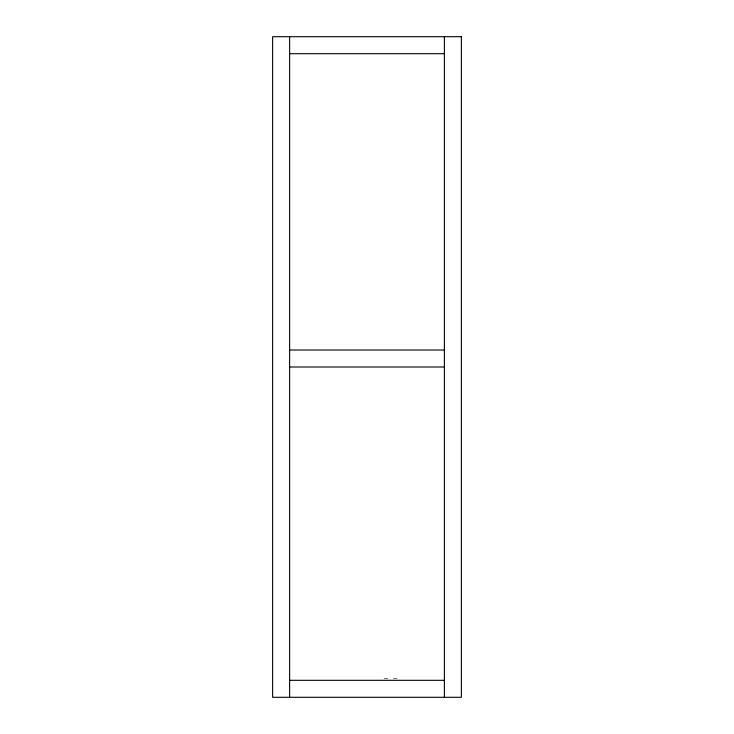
<?xml version="1.0" encoding="UTF-8"?>
<svg xmlns="http://www.w3.org/2000/svg" width="734" height="734" viewBox="0 0 734 734"><rect width="100%" height="100%" fill="white"/><g stroke="black" fill="none" stroke-linecap="round" stroke-linejoin="round"><path stroke-width="0.55" stroke-dasharray="3.67 2.75" d="M387.763 678.427L383.983 678.427L383.983 680.317M393.424 678.427L397.195 678.427L397.195 680.317"/><path stroke-width="1.1" d="M289.618 53.683L444.382 53.683M289.618 350.017L444.382 350.017M289.618 367L444.382 367M289.618 680.317L444.382 680.317M444.382 36.7L444.382 697.3M289.618 36.7L289.618 697.3M461.374 36.7L272.626 36.7L272.626 697.3L461.374 697.3L461.374 36.7"/></g></svg>
